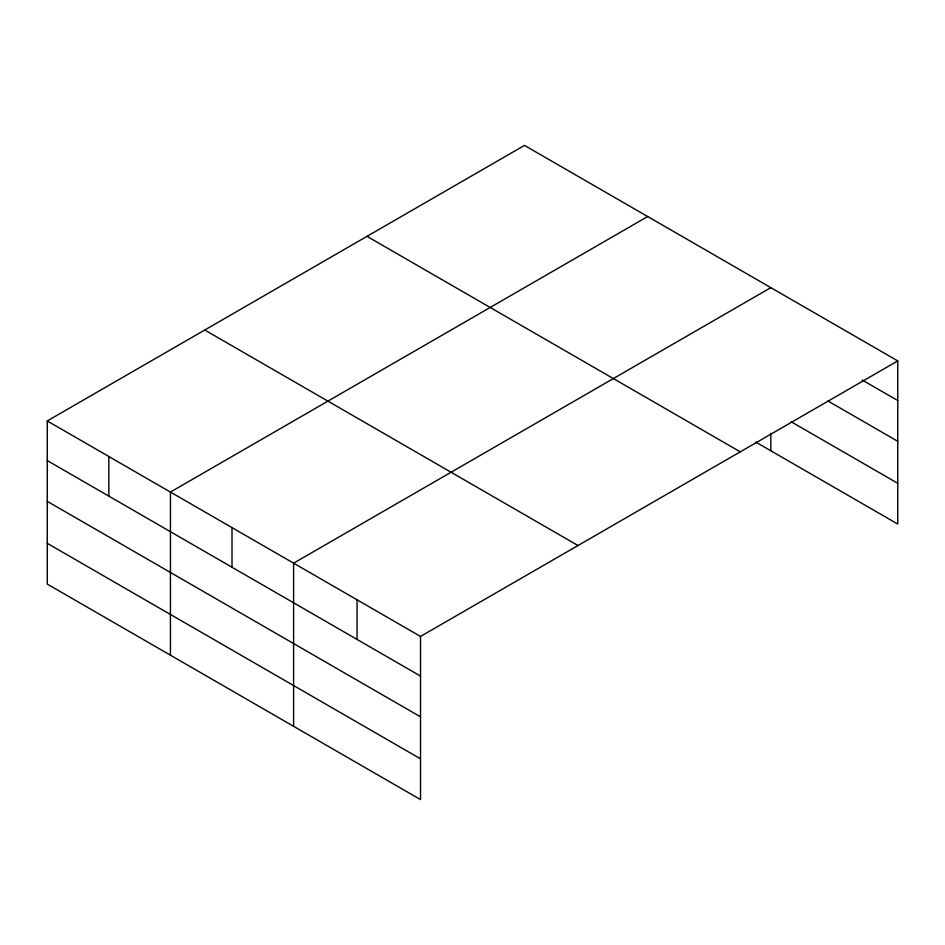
<?xml version="1.0" encoding="UTF-8"?>
<svg xmlns="http://www.w3.org/2000/svg" width="945" height="945" viewBox="0 0 945 945"><rect width="100%" height="100%" fill="white"/><g stroke="black" fill="none" stroke-linecap="round" stroke-linejoin="round"><path stroke-width="1.42" d="M897.75 360.919L524.487 145.412L47.25 420.95L47.25 584.081L420.513 799.588L420.513 636.446L897.75 360.919L897.75 524.05L755.764 442.071M647.668 216.535L170.431 492.061L170.431 655.204M770.836 287.646L293.6 563.173L293.6 726.315M862.218 380.032L897.75 400.538M827.95 400.999L897.75 441.303M791.142 421.753L897.75 483.297M367.003 236.345L740.266 451.84M204.734 330.018L577.997 545.525M47.25 420.95L420.513 636.446M47.25 460.569L420.513 676.077M47.25 501.334L420.513 716.83M47.25 543.328L420.513 758.823M770.836 433.318L770.836 450.789M357.056 599.815L357.056 639.434M232.009 527.617L232.009 567.248M108.84 456.506L108.84 496.125"/></g></svg>
